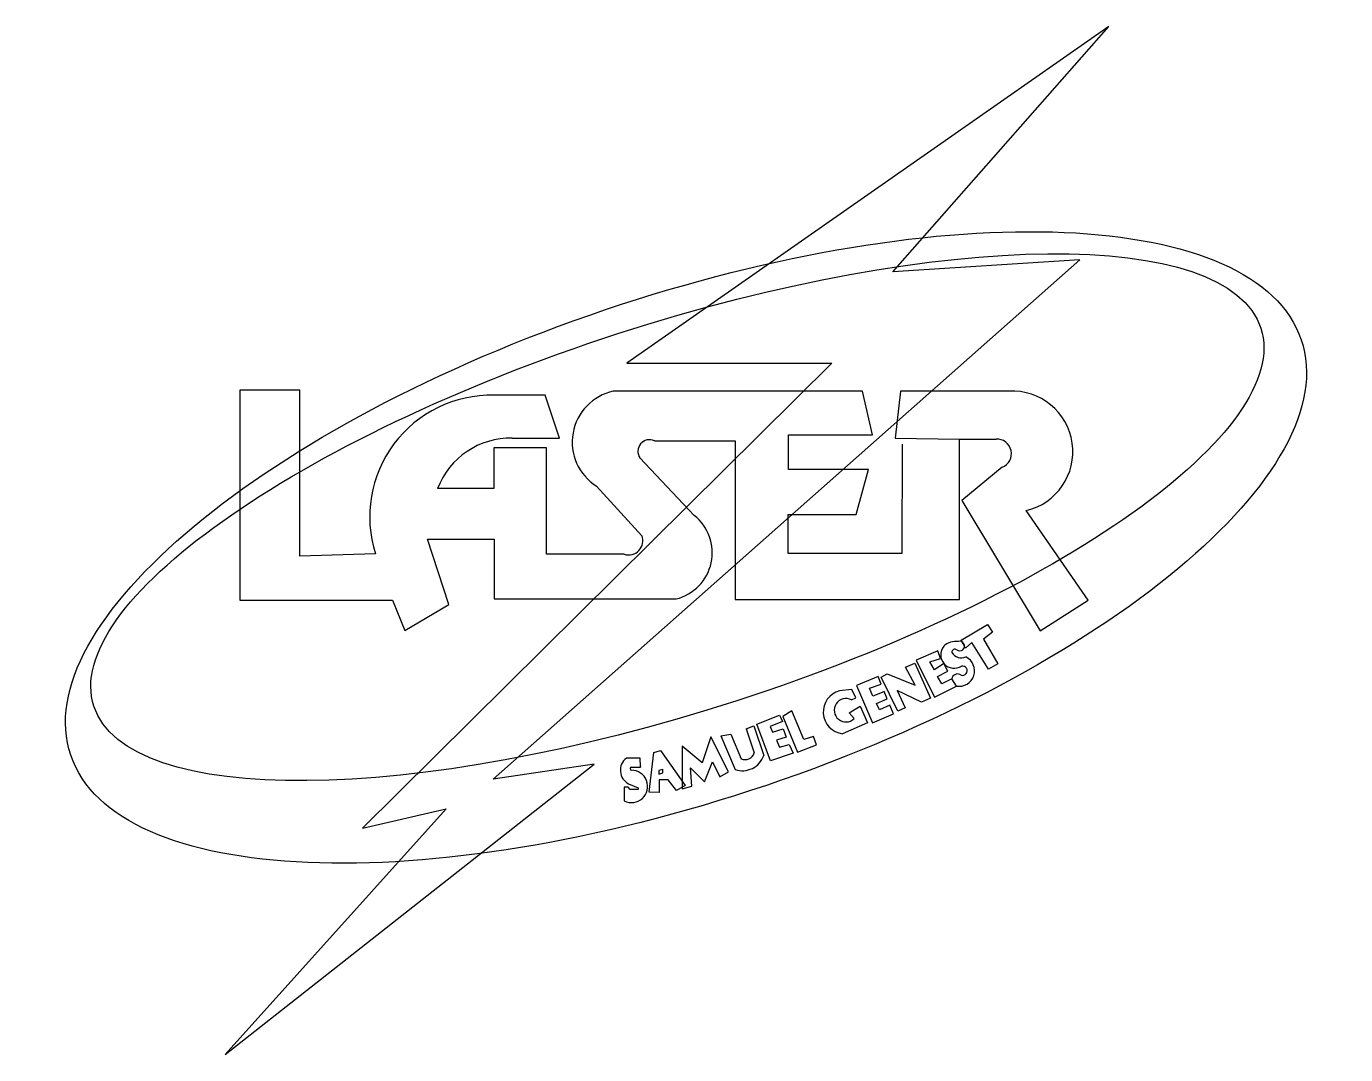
# Model space of a CAD drawing. Header units: inches. Extents: x -0.3 to 28, y 0.5 to 22.5.
import ezdxf

# ---------------------------------------------------------------- set-up
doc = ezdxf.new("R2010")
doc.units = ezdxf.units.IN
doc.header["$MEASUREMENT"] = 0
doc.layers.add('LesLigneDeTracage', color=1, linetype='Continuous')

msp = doc.modelspace()

# ---------------------------------------------------------------- linework, layer by layer
at = {"layer": 'LesLigneDeTracage'}
for p, q in [((22.905, 22.53), (12.59, 15.324)), ((18.28, 17.274), (22.905, 22.53)), ((9.725, 6.421), (22.283, 17.532)), ((22.283, 17.532), (18.28, 17.274)), ((16.972, 15.324), (6.929, 5.367)), ((12.59, 15.324), (16.972, 15.324)), ((5.587, 14.746), (4.305, 14.746)), ((4.305, 14.746), (4.305, 10.251)), ((5.587, 11.193), (5.587, 14.746)), ((17.63, 14.721), (12.297, 14.721)), ((17.848, 13.785), (17.63, 14.721)), ((18.445, 14.722), (18.331, 13.72)), ((20.764, 14.722), (18.445, 14.722)), ((10.837, 14.637), (9.748, 14.637)), ((11.149, 13.72), (10.837, 14.637)), ((10.136, 13.72), (11.149, 13.72)), ((13.177, 13.662), (14.909, 13.662)), ((14.909, 13.662), (14.909, 10.267)), ((16.049, 13.047), (16.049, 13.785)), ((16.049, 13.785), (17.848, 13.785)), ((18.331, 13.72), (19.708, 13.698)), ((18.482, 13.587), (18.472, 11.25)), ((19.708, 10.267), (19.708, 13.698)), ((19.708, 13.698), (20.489, 13.698)), ((10.867, 13.511), (9.741, 13.511)), ((9.741, 13.511), (9.741, 12.641)), ((10.867, 11.232), (10.867, 13.511)), ((14.029, 12.063), (12.868, 13.296)), ((17.762, 13.047), (16.049, 13.047)), ((17.497, 12.083), (17.762, 13.047)), ((20.621, 13.093), (19.76, 12.384)), ((9.741, 12.641), (8.539, 12.641)), ((11.938, 12.69), (12.912, 11.629)), ((19.76, 12.384), (21.435, 9.594)), ((22.458, 10.246), (21.132, 12.166)), ((16.04, 11.25), (16.04, 12.083)), ((16.04, 12.083), (17.497, 12.083)), ((8.78, 10.154), (8.321, 11.556)), ((8.321, 11.556), (9.748, 11.556)), ((9.748, 11.556), (9.748, 10.275)), ((7.208, 11.242), (5.587, 11.193)), ((12.533, 11.232), (10.867, 11.232)), ((18.472, 11.25), (16.04, 11.25)), ((4.305, 10.251), (7.571, 10.251)), ((9.748, 10.275), (13.642, 10.275)), ((14.909, 10.267), (19.708, 10.267)), ((21.435, 9.594), (22.458, 10.246)), ((19.744, 9.391), (20.303, 9.731)), ((20.303, 9.731), (20.416, 9.565)), ((19.832, 9.221), (19.744, 9.391)), ((19.974, 9.345), (19.832, 9.221)), ((20.328, 8.772), (19.974, 9.345)), ((20.416, 9.565), (20.218, 9.413)), ((20.218, 9.413), (20.526, 8.889)), ((19.244, 9.164), (18.78, 8.963)), ((19.3, 8.998), (19.244, 9.164)), ((18.553, 8.817), (18.748, 8.902)), ((18.755, 8.431), (18.553, 8.817)), ((18.748, 8.902), (19.084, 8.155)), ((18.78, 8.963), (19.173, 8.174)), ((19.07, 8.927), (19.3, 8.998)), ((19.169, 8.757), (19.07, 8.927)), ((19.371, 8.895), (19.169, 8.757)), ((19.456, 8.729), (19.371, 8.895)), ((20.526, 8.889), (20.328, 8.772)), ((17.965, 8.618), (17.501, 8.424)), ((18.029, 8.452), (17.965, 8.618)), ((18.032, 8.598), (18.156, 8.675)), ((18.39, 7.872), (18.032, 8.598)), ((18.156, 8.675), (18.755, 8.431)), ((19.233, 8.616), (19.456, 8.729)), ((19.329, 8.46), (19.233, 8.616)), ((19.545, 8.563), (19.329, 8.46)), ((19.64, 8.411), (19.545, 8.563)), ((17.405, 8.335), (17.139, 8.31)), ((17.486, 8.161), (17.405, 8.335)), ((17.501, 8.424), (17.844, 7.624)), ((17.784, 8.364), (18.029, 8.452)), ((17.855, 8.194), (17.784, 8.364)), ((18.05, 8.272), (17.855, 8.194)), ((18.096, 8.293), (18.05, 8.272)), ((18.05, 8.272), (18.05, 8.272)), ((18.156, 8.134), (18.096, 8.293)), ((18.897, 8.063), (18.372, 8.315)), ((18.372, 8.315), (18.546, 7.943)), ((19.173, 8.174), (19.64, 8.411)), ((17.348, 7.839), (17.578, 7.977)), ((17.394, 8.115), (17.486, 8.161)), ((17.578, 7.977), (17.738, 7.624)), ((17.929, 8.038), (18.156, 8.134)), ((17.993, 7.904), (17.929, 8.038)), ((18.213, 8.003), (17.993, 7.904)), ((18.294, 7.819), (18.213, 8.003)), ((18.546, 7.943), (18.39, 7.872)), ((19.084, 8.155), (18.897, 8.063)), ((15.367, 7.598), (15.856, 7.785)), ((15.916, 7.655), (15.654, 7.545)), ((15.856, 7.785), (15.874, 7.747)), ((15.874, 7.747), (15.916, 7.655)), ((16.118, 7.878), (15.924, 7.761)), ((15.924, 7.761), (16.239, 6.994)), ((16.377, 7.27), (16.118, 7.878)), ((17.738, 7.624), (17.203, 7.39)), ((17.348, 7.839), (17.454, 7.716)), ((17.454, 7.716), (17.348, 7.839)), ((17.844, 7.624), (18.294, 7.819)), ((14.602, 7.347), (14.815, 7.382)), ((14.602, 7.347), (14.907, 6.625)), ((14.815, 7.382), (15.034, 6.852)), ((15.144, 7.496), (15.304, 7.559)), ((15.144, 7.496), (15.314, 6.979)), ((15.304, 7.559), (15.516, 6.922)), ((15.661, 6.809), (15.367, 7.598)), ((15.654, 7.545), (15.707, 7.421)), ((15.707, 7.421), (15.934, 7.492)), ((15.934, 7.492), (15.998, 7.319)), ((14.202, 6.766), (13.775, 7.121)), ((13.775, 7.121), (13.775, 6.213)), ((14.388, 7.326), (14.202, 6.766)), ((14.761, 6.574), (14.388, 7.326)), ((15.998, 7.319), (15.789, 7.251)), ((15.789, 7.251), (15.852, 7.103)), ((15.852, 7.103), (16.061, 7.159)), ((16.061, 7.159), (16.15, 6.976)), ((16.239, 6.994), (16.65, 7.156)), ((16.582, 7.333), (16.377, 7.27)), ((16.65, 7.156), (16.582, 7.333)), ((12.875, 6.867), (12.578, 6.867)), ((12.882, 6.687), (12.875, 6.867)), ((13.067, 6.14), (13.168, 6.99)), ((13.168, 6.99), (13.307, 7.031)), ((13.307, 7.031), (13.839, 6.286)), ((14.25, 6.364), (14.424, 6.791)), ((14.424, 6.791), (14.581, 6.466)), ((16.15, 6.976), (15.661, 6.809)), ((3.992, 0.522), (11.887, 6.736)), ((11.887, 6.736), (9.725, 6.421)), ((12.69, 6.676), (12.882, 6.675)), ((12.795, 6.675), (12.882, 6.675)), ((12.882, 6.687), (12.882, 6.675)), ((13.272, 6.601), (13.27, 6.526)), ((13.27, 6.526), (13.359, 6.554)), ((13.359, 6.626), (13.272, 6.601)), ((13.359, 6.554), (13.359, 6.626)), ((13.979, 6.268), (13.949, 6.664)), ((13.949, 6.664), (14.25, 6.364)), ((14.581, 6.466), (14.761, 6.574)), ((12.615, 6.25), (12.531, 6.25)), ((12.531, 6.25), (12.531, 5.953)), ((12.657, 6.194), (12.615, 6.25)), ((12.626, 6.318), (12.83, 6.236)), ((12.83, 6.236), (12.83, 6.194)), ((13.475, 6.402), (13.277, 6.402)), ((13.277, 6.402), (13.277, 6.133)), ((13.648, 6.174), (13.475, 6.402)), ((13.839, 6.286), (13.648, 6.174)), ((13.775, 6.213), (13.979, 6.268)), ((12.83, 6.194), (12.657, 6.194)), ((13.277, 6.133), (13.067, 6.14)), ((8.723, 5.786), (3.992, 0.522)), ((6.929, 5.367), (8.723, 5.786))]:
    msp.add_line(p, q, dxfattribs=at)
msp.add_lwpolyline([(7.571, 10.251), (7.837, 9.598), (8.78, 10.154)], dxfattribs=at)
for centre, radius, start, end in [((12.534, 13.632), 1.115, 102.253, 237.6605), ((20.836, 13.428), 1.296, 283.2241, 93.1736), ((9.689, 12.033), 2.604, 88.699, 197.6966), ((10.111, 12.035), 1.685, 89.1395, 158.915), ((13.073, 13.436), 0.248, 65.2992, 214.464), ((20.504, 13.385), 0.314, 291.9508, 92.7487), ((13.397, 11.264), 1.019, 283.9039, 51.6741), ((12.627, 11.522), 0.305, 252.1978, 20.5455), ((19.642, 8.958), 0.41, 84.2011, 131.8644), ((19.711, 9.267), 0.103, 232.1393, 105.7095), ((19.593, 9.082), 0.289, 140.9279, 303.0389), ((19.607, 9.138), 0.0627, 49.5017, 188.2282), ((19.747, 9.247), 0.234, 210.3647, 294.0273), ((19.699, 8.736), 0.33, 259.7693, 64.2544), ((19.769, 8.739), 0.102, 253.4236, 100.438), ((19.662, 8.552), 0.118, 48.7416, 174.8531), ((17.261, 7.856), 0.47, 105.0464, 262.8813), ((17.277, 7.893), 0.251, 62.246, 314.8802), ((12.775, 6.608), 0.326, 127.2598, 242.814), ((15.064, 7.077), 0.478, 250.8622, 341.1567), ((15.115, 7.045), 0.209, 247.2554, 341.7032), ((12.688, 6.262), 0.346, 243.067, 90.6384), ((12.692, 6.641), 0.0342, 92.3502, 256.9399)]:
    msp.add_arc(centre, radius, start, end, dxfattribs=at)
for centre, major_axis, ratio in [((13.854, 11.377), (-13.166, -4.446), 0.3867), ((13.669, 12.025), (-12.486, -4.045), 0.314635)]:
    msp.add_ellipse(centre, major_axis=major_axis, ratio=ratio, dxfattribs=at)

doc.saveas('drawing.dxf')
